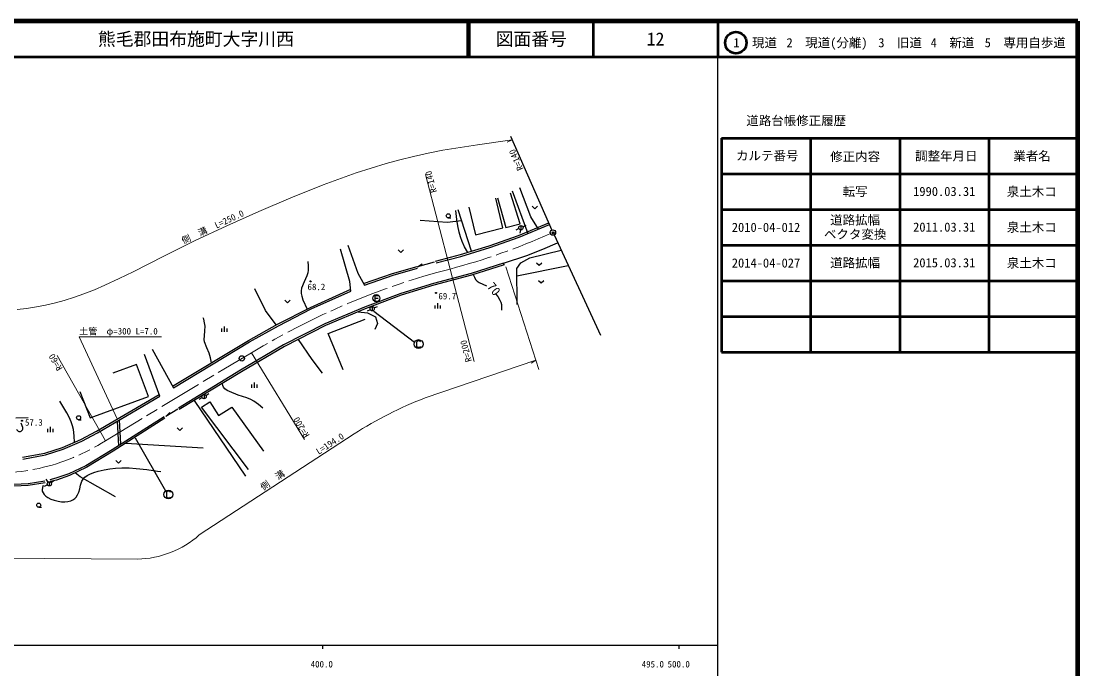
# Model space of a CAD drawing. Units: millimetres on the paper. Extents: x 40 to 680, y 20 to 380.
# Drawn here: x 383.5 to 680, y 198.4 to 380 of the extents above; entities that cross this region are included whole.
import ezdxf
from ezdxf.enums import TextEntityAlignment as Align

# ---------------------------------------------------------------- set-up
doc = ezdxf.new("R2010")
doc.units = ezdxf.units.MM
doc.header["$PDMODE"] = 32
doc.header["$PDSIZE"] = 0.5
doc.linetypes.add('CHAIN', pattern=[18.5, 12, -1.5, 3.5, -1.5])
for name, color, linetype, lineweight in [('M-BGD', 7, 'Continuous', 25), ('M-BGD-EXST', 7, 'Continuous', 25), ('M-BMK', 2, 'CHAIN', 13), ('M-BMK-OTRS', 5, 'Continuous', 25), ('M-BMK-SRVR', 3, 'Continuous', 25), ('M-STR-HTXT', 7, 'Continuous', 13), ('M-TTL', 2, 'Continuous', 140), ('M-TTL-BAND', 7, 'Continuous', 25), ('M-TTL-FRAM', 2, 'Continuous', 50), ('M-TTL-LINE', 7, 'Continuous', 50)]:
    doc.layers.add(name, color=color, linetype=linetype, lineweight=lineweight)
doc.layers.add('M-OTRS', color=6, linetype='Continuous')
doc.layers.add('M-TTL-TXT', color=7, linetype='Continuous')
doc.styles.add('ＭＳ ゴシック', font='')
doc.styles.get('ＭＳ ゴシック').set_extended_font_data('MS Gothic')

msp = doc.modelspace()

# ---------------------------------------------------------------- linework, layer by layer
at = {"layer": 'M-BGD'}
for p, q in [((521.275, 332.411), (525.661, 320.457)), ((526.473, 325.115), (523.373, 333.269)), ((518.613, 322.03), (516.66, 330.362)), ((517.148, 330.423), (519.498, 322.091)), ((523.496, 323.129), (520.78, 331.735)), ((505.721, 324.416), (505.446, 326.882)), ((509.835, 315.473), (506.068, 327.088)), ((509.091, 327.799), (511.014, 320.077)), ((526.906, 328.074), (527.656, 327.354)), ((527.656, 327.354), (528.406, 328.074)), ((503.054, 323.54), (495.424, 324.112)), ((507.076, 323.978), (503.054, 323.54)), ((503.329, 324.83), (504.079, 324.83)), ((505.985, 322.618), (505.721, 324.416)), ((523.014, 319.911), (531.52, 323.401)), ((528.62, 321.67), (526.473, 325.115)), ((506.35, 320.856), (505.985, 322.618)), ((506.729, 319.52), (506.35, 320.856)), ((511.014, 320.077), (518.613, 322.03)), ((519.498, 322.091), (523.496, 323.129)), ((523.164, 321.824), (522.25, 321.418)), ((523.193, 319.444), (531.722, 322.943)), ((523.594, 321.48), (523.398, 320.499)), ((523.712, 322.668), (523.712, 321.468)), ((524.254, 322.326), (525.157, 322.756)), ((507.215, 318.221), (506.729, 319.52)), ((507.933, 316.738), (507.215, 318.221)), ((514.834, 317.01), (523.014, 319.911)), ((514.991, 316.535), (523.193, 319.444)), ((529.914, 316.055), (534.033, 317.799)), ((475.757, 307.025), (473.14, 316.088)), ((475.151, 317.143), (477.925, 309.349)), ((489.277, 315.88), (490.027, 315.16)), ((490.027, 315.16), (490.777, 315.88)), ((499.774, 312.733), (506.744, 314.523)), ((506.744, 314.523), (514.834, 317.01)), ((506.88, 314.042), (514.991, 316.535)), ((508.816, 315.16), (507.933, 316.738)), ((525.374, 314.262), (529.914, 316.055)), ((526.218, 313.599), (534.994, 315.786)), ((463.934, 312.579), (464.051, 311.361)), ((464.051, 311.361), (464.057, 310.16)), ((499.373, 312.426), (494.737, 311.072)), ((494.737, 311.072), (496.059, 311.896)), ((499.899, 312.249), (506.88, 314.042)), ((518.839, 312.12), (509.761, 309.249)), ((518.99, 311.643), (509.901, 308.769)), ((518.839, 312.12), (525.374, 314.262)), ((518.99, 311.643), (518.839, 312.12)), ((522.587, 310.608), (523.716, 312.256)), ((522.605, 308.544), (537.006, 311.454)), ((523.716, 312.256), (526.218, 313.599)), ((528.052, 312.241), (528.802, 311.521)), ((528.802, 311.521), (529.552, 312.241)), ((463.693, 308.578), (462.904, 306.914)), ((463.943, 309.378), (463.693, 308.578)), ((464.057, 310.16), (463.943, 309.378)), ((477.925, 309.349), (479.791, 305.948)), ((479.547, 306.393), (487.7, 309.241)), ((479.791, 305.948), (487.851, 308.764)), ((487.7, 309.241), (494.57, 311.183)), ((487.851, 308.764), (494.706, 310.701)), ((509.761, 309.249), (499.175, 306.435)), ((509.901, 308.769), (499.313, 305.955)), ((510.336, 308.906), (510.651, 308.158)), ((522.678, 300.537), (522.587, 310.608)), ((462.904, 306.914), (462.161, 305.082)), ((476.035, 304.278), (475.757, 307.025)), ((499.175, 306.435), (489.995, 303.581)), ((499.313, 305.955), (490.157, 303.108)), ((510.651, 308.158), (511.022, 307.545)), ((511.022, 307.545), (511.416, 307.125)), ((511.416, 307.125), (512.049, 306.662)), ((512.049, 306.662), (514.08, 305.75)), ((528.625, 307.293), (529.375, 306.573)), ((529.375, 306.573), (530.125, 307.293)), ((452.061, 298.845), (449.013, 304.904)), ((462.161, 305.082), (462.056, 304.35)), ((462.056, 304.35), (462.08, 303.595)), ((462.08, 303.595), (462.216, 302.831)), ((462.216, 302.831), (462.513, 301.866)), ((464.642, 299.737), (475.982, 304.802)), ((464.858, 299.286), (476.035, 304.278)), ((489.995, 303.581), (479.852, 299.82)), ((490.157, 303.108), (480.037, 299.355)), ((482.744, 303.063), (482.744, 301.543)), ((482.744, 303.063), (483.664, 303.063)), ((516.579, 303.555), (517.212, 302.74)), ((517.212, 302.74), (517.849, 301.721)), ((455.458, 295.032), (464.642, 299.737)), ((457.446, 301.709), (458.196, 300.989)), ((458.196, 300.989), (458.946, 301.709)), ((462.513, 301.866), (463.711, 299.26)), ((479.852, 299.82), (468.709, 295.106)), ((481.986, 299.958), (481.986, 298.758)), ((482.533, 299.605), (483.445, 300.015)), ((482.744, 302.343), (483.624, 302.343)), ((499.607, 300.283), (499.607, 299.383)), ((500.357, 300.883), (500.357, 299.383)), ((501.107, 300.283), (501.107, 299.383)), ((517.849, 301.721), (518.074, 301.18)), ((518.074, 301.18), (518.231, 300.511)), ((518.231, 300.511), (518.317, 298.921)), ((434.717, 296.381), (434.588, 296.84)), ((455.042, 294.8), (452.061, 298.845)), ((455.694, 294.592), (464.858, 299.286)), ((480.037, 299.355), (468.921, 294.652)), ((478.011, 298.498), (480.671, 298.234)), ((481.452, 299.084), (480.563, 298.626)), ((480.671, 298.234), (482.881, 297.09)), ((482.881, 297.09), (483.491, 295.223)), ((434.959, 295.406), (434.717, 296.381)), ((435.101, 294.419), (434.959, 295.406)), ((435.068, 293.152), (435.101, 294.419)), ((439.714, 293.794), (439.714, 292.894)), ((440.464, 294.394), (440.464, 292.894)), ((441.214, 293.794), (441.214, 292.894)), ((447.321, 290.479), (455.458, 295.032)), ((447.572, 290.047), (455.694, 294.592)), ((468.709, 295.106), (457.137, 289.198)), ((468.921, 294.652), (457.377, 288.76)), ((469.674, 292.362), (480.022, 296.415)), ((483.491, 295.223), (482.729, 293.508)), ((434.885, 290.751), (434.914, 291.742)), ((434.964, 290.109), (434.885, 290.751)), ((434.914, 291.742), (435.068, 293.152)), ((461.196, 290.709), (465.017, 285.136)), ((473.823, 282.252), (469.674, 292.362)), ((420.251, 288.029), (426.199, 277.159)), ((425.959, 277.598), (447.321, 290.479)), ((426.199, 277.159), (447.572, 290.047)), ((435.554, 288.423), (434.964, 290.109)), ((436.211, 286.923), (435.554, 288.423)), ((457.137, 289.198), (445.037, 282.099)), ((457.377, 288.76), (445.294, 281.67)), ((422.432, 274.823), (418.105, 286.539)), ((436.628, 285.583), (436.211, 286.923)), ((436.94, 284.22), (436.628, 285.583)), ((465.017, 285.136), (467.923, 281.277)), ((415.899, 283.678), (409.223, 281.294)), ((419.178, 274.737), (415.899, 283.678)), ((445.037, 282.099), (427.598, 271.476)), ((445.294, 281.67), (427.858, 271.049)), ((399.924, 276.167), (402.845, 268.776)), ((440.096, 277.79), (439.965, 278.424)), ((440.263, 277.374), (440.096, 277.79)), ((440.627, 276.918), (440.263, 277.374)), ((441.293, 276.437), (440.627, 276.918)), ((441.936, 276.099), (441.293, 276.437)), ((444.416, 275.141), (441.936, 276.099)), ((448.156, 278.076), (448.156, 277.176)), ((448.906, 278.676), (448.906, 277.176)), ((449.656, 278.076), (449.656, 277.176)), ((396.314, 270.188), (394.34, 273.381)), ((402.845, 268.776), (419.178, 274.737)), ((404.675, 265.026), (422.256, 275.299)), ((404.92, 264.59), (422.432, 274.823)), ((432.004, 273.574), (446.403, 252.359)), ((434.279, 274.411), (433.403, 273.929)), ((434.064, 271.791), (436.448, 273.281)), ((434.804, 275.301), (434.804, 274.101)), ((435.304, 275.034), (436.136, 275.588)), ((436.448, 273.281), (438.892, 269.407)), ((446.855, 274.32), (444.416, 275.141)), ((447.927, 273.854), (446.855, 274.32)), ((448.742, 273.402), (447.927, 273.854)), ((450.048, 272.488), (448.742, 273.402)), ((396.963, 268.942), (396.314, 270.188)), ((427.454, 271.185), (424.121, 269.102)), ((424.121, 269.102), (425.17, 270.253)), ((447.237, 254.266), (434.064, 271.791)), ((438.892, 269.407), (442.588, 271.791)), ((442.588, 271.791), (451.469, 259.392)), ((451.311, 271.471), (450.048, 272.488)), ((382.015, 268.715), (385.472, 268.805)), ((383.915, 266.06), (383.488, 267.252)), ((397.512, 267.667), (396.963, 268.942)), ((397.883, 266.545), (397.512, 267.667)), ((399.603, 268.209), (400.353, 268.209)), ((423.576, 269.064), (409.032, 259.813)), ((423.844, 268.642), (409.296, 259.388)), ((410.423, 267.806), (410.813, 260.946)), ((411.49, 261.376), (411.077, 268.188)), ((390.906, 265.644), (390.906, 264.744)), ((391.656, 266.244), (391.656, 264.744)), ((392.406, 265.644), (392.406, 264.744)), ((398.131, 265.471), (397.883, 266.545)), ((398.354, 263.691), (398.131, 265.471)), ((400.267, 262.656), (404.675, 265.026)), ((400.485, 262.205), (404.92, 264.59)), ((427.264, 265.962), (428.014, 265.242)), ((428.014, 265.242), (428.764, 265.962)), ((395.111, 260.433), (400.267, 262.656)), ((395.287, 259.964), (400.485, 262.205)), ((398.46, 261.877), (398.354, 263.691)), ((412.857, 261.653), (434.597, 260.3)), ((383.871, 257.693), (390.158, 258.829)), ((383.96, 257.201), (390.28, 258.343)), ((390.158, 258.829), (395.111, 260.433)), ((390.28, 258.343), (395.287, 259.964)), ((409.032, 259.813), (401.684, 255.315)), ((409.296, 259.388), (401.923, 254.875)), ((401.684, 255.315), (396.841, 253.005)), ((410.068, 256.777), (410.818, 256.057)), ((410.818, 256.057), (411.568, 256.777)), ((396.841, 253.005), (393.224, 251.788)), ((397.029, 252.541), (393.363, 251.307)), ((401.923, 254.875), (397.029, 252.541)), ((400.086, 252.204), (398.647, 253.313)), ((409.964, 246.625), (400.086, 252.204)), ((400.864, 251.509), (401.38, 252.077)), ((401.38, 252.077), (402.012, 252.552)), ((402.012, 252.552), (402.732, 252.946)), ((402.732, 252.946), (403.914, 253.421)), ((403.914, 253.421), (405.12, 253.792)), ((405.12, 253.792), (406.748, 254.183)), ((406.748, 254.183), (408.367, 254.46)), ((408.367, 254.46), (409.979, 254.632)), ((409.979, 254.632), (411.785, 254.717)), ((411.785, 254.717), (413.783, 254.694)), ((413.783, 254.694), (415.773, 254.57)), ((415.773, 254.57), (418.749, 254.244)), ((418.749, 254.244), (421.718, 253.818)), ((421.718, 253.818), (422.668, 253.672)), ((385.418, 250.265), (379.436, 249.991)), ((385.468, 249.767), (379.444, 249.491)), ((390.118, 250.998), (385.418, 250.265)), ((390.195, 250.504), (385.468, 249.767)), ((389.48, 249.216), (389.377, 248.546)), ((389.681, 249.802), (389.48, 249.216)), ((390.855, 249.972), (389.958, 249.53)), ((391.064, 250.739), (390.515, 251.575)), ((391.393, 250.837), (391.393, 249.637)), ((393.224, 251.788), (391.495, 251.37)), ((393.363, 251.307), (391.613, 250.884)), ((391.875, 250.594), (392.679, 251.189)), ((399.913, 248.856), (400.159, 249.869)), ((400.159, 249.869), (400.562, 251.003)), ((400.562, 251.003), (400.864, 251.509)), ((389.377, 248.546), (389.422, 248.191)), ((389.422, 248.191), (389.621, 247.688)), ((389.621, 247.688), (389.959, 247.224)), ((389.959, 247.224), (390.414, 246.802)), ((390.414, 246.802), (390.964, 246.423)), ((390.964, 246.423), (391.809, 245.991)), ((397.952, 245.728), (398.569, 246.144)), ((398.569, 246.144), (398.949, 246.54)), ((398.949, 246.54), (399.339, 247.132)), ((399.339, 247.132), (399.641, 247.863)), ((399.641, 247.863), (399.913, 248.856)), ((388.413, 243.693), (389.163, 243.693)), ((391.809, 245.991), (392.734, 245.647)), ((392.734, 245.647), (393.91, 245.353)), ((393.91, 245.353), (394.854, 245.227)), ((394.854, 245.227), (395.767, 245.205)), ((395.767, 245.205), (396.629, 245.293)), ((396.629, 245.293), (397.419, 245.497)), ((397.419, 245.497), (397.952, 245.728))]:
    msp.add_line(p, q, dxfattribs=at)
for centre, radius in [((503.329, 325.4), 0.57), ((523.712, 322.068), 0.6), ((464.694, 307.021), 0.15), ((464.694, 307.021), 0.09), ((464.694, 307.021), 0.03), ((483.144, 302.343), 1), ((499.904, 303.791), 0.15), ((499.904, 303.791), 0.09), ((499.904, 303.791), 0.03), ((481.986, 299.358), 0.6), ((434.804, 274.701), 0.6), ((383.737, 267.943), 0.15), ((383.737, 267.943), 0.09), ((383.737, 267.943), 0.03), ((399.603, 268.779), 0.57), ((391.393, 250.237), 0.6), ((388.413, 244.263), 0.57)]:
    msp.add_circle(centre, radius, dxfattribs=at)
msp.add_arc((383.069, 265.809), 0.883, 196.47688, 16.47688, dxfattribs=at)
at = {"layer": 'M-BGD-EXST'}
for p, q in [((482.46, 298.666), (493.853, 289.942)), ((494.604, 290.176), (494.454, 289.976)), ((494.454, 289.976), (494.454, 288.876)), ((494.454, 288.876), (494.604, 288.676)), ((494.804, 290.326), (494.604, 290.176)), ((494.604, 288.676), (494.804, 288.526)), ((495.254, 290.326), (494.804, 290.326)), ((494.804, 288.526), (495.254, 288.526)), ((495.454, 290.176), (495.254, 290.326)), ((495.254, 288.526), (495.454, 288.626)), ((495.554, 290.026), (495.454, 290.176)), ((495.454, 288.626), (495.554, 288.776)), ((415.455, 263.162), (424.039, 248.246)), ((424.412, 248.002), (424.262, 247.802)), ((424.262, 247.802), (424.262, 246.702)), ((424.262, 246.702), (424.412, 246.502)), ((424.612, 248.152), (424.412, 248.002)), ((424.412, 246.502), (424.612, 246.352)), ((425.062, 248.152), (424.612, 248.152)), ((424.612, 246.352), (425.062, 246.352)), ((425.262, 248.002), (425.062, 248.152)), ((425.062, 246.352), (425.262, 246.452)), ((425.362, 247.852), (425.262, 248.002)), ((425.262, 246.452), (425.362, 246.602))]:
    msp.add_line(p, q, dxfattribs=at)
for centre in [(495.004, 289.426), (424.812, 247.252)]:
    msp.add_circle(centre, 1.25, dxfattribs=at)
at = {"layer": 'M-BMK'}
for p, q in [((440.375, 282.431), (448.097, 287.003)), ((407.137, 262.341), (440.372, 282.434))]:
    msp.add_line(p, q, dxfattribs=at)
for centre, radius, start, end in [((455.432, 492.982), 188.806, 284.85568, 293.93131), ((556.063, 108.63), 208.503, 104.50537, 121.18576), ((376.302, 310.151), 56.891, 262.00679, 302.82022)]:
    msp.add_arc(centre, radius, start, end, dxfattribs=at)
at = {"layer": 'M-BMK-OTRS'}
for p, q in [((520.788, 347.76), (532.402, 321.399)), ((533.02, 320.032), (546.082, 291.922))]:
    msp.add_line(p, q, dxfattribs=at)
at = {"layer": 'M-BMK-SRVR'}
for centre, radius in [((532.704, 320.713), 0.75), ((532.704, 320.713), 0.03), ((445.405, 285.414), 0.75), ((445.405, 285.414), 0.03)]:
    msp.add_circle(centre, radius, dxfattribs=at)
at = {"layer": 'M-OTRS'}
msp.add_point((532.782, 320.619), dxfattribs=at)
at = {"layer": 'M-STR-HTXT'}
for p, q in [((511.533, 345.343), (501.857, 343.773)), ((521.26, 346.688), (511.533, 345.343)), ((521.26, 346.688), (519.838, 346.052)), ((489.741, 341.115), (485.886, 340.059)), ((493.618, 342.075), (489.741, 341.115)), ((497.739, 342.977), (493.618, 342.075)), ((501.857, 343.773), (497.739, 342.977)), ((481.673, 338.793), (477.485, 337.43)), ((485.886, 340.059), (481.673, 338.793)), ((477.485, 337.43), (468.245, 334.096)), ((503.839, 310.487), (496.932, 337.013)), ((468.245, 334.096), (459.118, 330.445)), ((459.118, 330.445), (450.151, 326.622)), ((450.151, 326.622), (441.213, 322.641)), ((441.213, 322.641), (432.349, 318.495)), ((432.349, 318.495), (423.546, 314.137)), ((423.546, 314.137), (414.961, 309.739)), ((414.961, 309.739), (411.008, 307.787)), ((510.587, 284.57), (503.839, 310.487)), ((519.496, 311.076), (528.753, 282.289)), ((407.015, 305.933), (404.075, 304.671)), ((411.008, 307.787), (407.015, 305.933)), ((398.456, 302.57), (395.605, 301.68)), ((401.098, 303.503), (398.456, 302.57)), ((404.075, 304.671), (401.098, 303.503)), ((387.757, 299.87), (384.964, 299.453)), ((390.333, 300.36), (387.757, 299.87)), ((393.082, 300.994), (390.333, 300.36)), ((395.605, 301.68), (393.082, 300.994)), ((384.964, 299.453), (382.36, 299.17)), ((399.797, 291.496), (422.9, 291.496)), ((410.392, 268.444), (399.797, 291.496)), ((393.559, 286.218), (407.137, 262.341)), ((448.097, 287.003), (462.998, 262.699)), ((527.906, 284.923), (496.812, 274.354)), ((527.906, 284.923), (526.624, 284.038)), ((433.479, 235.92), (476.936, 264.256)), ((339.857, 229.649), (416.129, 229.135))]:
    msp.add_line(p, q, dxfattribs=at)
for centre, radius, start, end in [((537.84, 168.991), 113.069, 111.27588, 122.59146), ((415.623, 256.007), 26.876, 271.07842, 311.63557)]:
    msp.add_arc(centre, radius, start, end, dxfattribs=at)
at = {"layer": 'M-TTL'}
for p, q in [((680, 380), (40, 380)), ((680, 20), (680, 380))]:
    msp.add_line(p, q, dxfattribs=at)
at = {"layer": 'M-TTL-BAND'}
for p, q in [((579, 20), (579, 370)), ((40, 205), (579, 205)), ((468, 205), (468, 204)), ((568, 205), (568, 204))]:
    msp.add_line(p, q, dxfattribs=at)
at = {"layer": 'M-TTL-FRAM'}
for p, q in [((580, 347.197), (580, 287.197)), ((580, 347.197), (680, 347.197)), ((580, 287.197), (680, 287.197))]:
    msp.add_line(p, q, dxfattribs=at)
at = {"layer": 'M-TTL-LINE'}
for p, q in [((508.747, 380), (508.747, 370)), ((509.247, 380), (509.247, 370)), ((543.997, 380), (543.997, 370)), ((579, 380), (579, 370)), ((40, 370), (680, 370)), ((605, 347.197), (605, 287.197)), ((630, 347.197), (630, 287.197)), ((655, 347.197), (655, 287.197)), ((580, 337.197), (680, 337.197)), ((580, 327.197), (680, 327.197)), ((580, 317.197), (680, 317.197)), ((580, 307.197), (680, 307.197)), ((580, 297.197), (680, 297.197))]:
    msp.add_line(p, q, dxfattribs=at)
msp.add_circle((584.031, 373.958), 3, dxfattribs=at)

# ---------------------------------------------------------------- texts
at = {"layer": 'M-BGD', "style": 'ＭＳ ゴシック'}
for s, p in [('68.2', (463.843, 304.01)), ('69.7', (500.575, 301.425)), ('57.3', (384.561, 266.004))]:
    msp.add_text(s, height=1.833, dxfattribs=at).set_placement(p, align=Align.BOTTOM_LEFT)
msp.add_text('70', height=2.566, rotation=309, dxfattribs=at).set_placement((513.456, 304.978), align=Align.BOTTOM_LEFT)
at = {"layer": 'M-STR-HTXT', "style": 'ＭＳ ゴシック'}
for s, rotation, p in [('R=140', 114, (524.974, 338.81)), ('R=140', 105, (500.692, 332.289)), ('側\u3000溝\u3000L=250.0', 25, (429.227, 316.953)), ('R=200', 105, (510.522, 284.838)), ('R=60', 121, (395.687, 282.941)), ('R=200', 121, (464.964, 264.155)), ('L=194.0', 33, (467.267, 257.893)), ('側\u3000溝', 35, (451.705, 247.848))]:
    msp.add_text(s, height=1.833, rotation=rotation, dxfattribs=at).set_placement(p, align=Align.BOTTOM_LEFT)
msp.add_text('土管\u3000φ=300 L=7.0', height=1.833, dxfattribs=at).set_placement((399.746, 291.574), align=Align.BOTTOM_LEFT)
at = {"layer": 'M-TTL-BAND', "style": 'ＭＳ ゴシック'}
for s, p in [('400.0', (467.844, 198.195)), ('495.0', (560.734, 198.195)), ('500.0', (568, 198.195))]:
    msp.add_text(s, height=1.833, dxfattribs=at).set_placement(p, align=Align.BOTTOM_CENTER)
at = {"layer": 'M-TTL-TXT', "style": 'ＭＳ ゴシック'}
msp.add_text('熊毛郡田布施町大字川西', height=3.666, dxfattribs=at).set_placement((405.024, 375), align=Align.MIDDLE_LEFT)
for s, height, p in [('図面番号', 3.666, (526.622, 375)), ('12', 3.666, (561.497, 375)), ('1\u3000現道', 2.566, (589.448, 373.958)), ('2\u3000現道(分離)', 2.566, (609.619, 373.958)), ('3\u3000旧道', 2.566, (630.121, 373.958)), ('4\u3000新道', 2.566, (644.824, 373.958)), ('5\u3000専用自歩道', 2.566, (665.228, 373.958)), ('道路台帳修正履歴', 2.566, (600.968, 352.113)), ('カルテ番号', 2.566, (592.839, 342.277)), ('修正内容', 2.566, (617.509, 342.023)), ('調整年月日', 2.566, (643.089, 342.197)), ('業者名', 2.566, (667.134, 342.197)), ('転写', 2.566, (617.5, 332.245)), ('1990.03.31', 2.566, (642.5, 332.245)), ('泉土木コ', 2.566, (667.077, 332.189)), ('2010-04-012', 2.566, (592.5, 322.189)), ('道路拡幅', 2.566, (617.5, 324.245)), ('2011.03.31', 2.566, (642.5, 322.245)), ('泉土木コ', 2.566, (667.077, 322.189)), ('ベクタ変換', 2.566, (617.5, 320.245)), ('2014-04-027', 2.566, (592.5, 312.189)), ('道路拡幅', 2.566, (617.5, 312.245)), ('2015.03.31', 2.566, (642.5, 312.245)), ('泉土木コ', 2.566, (667.077, 312.189))]:
    msp.add_text(s, height=height, dxfattribs=at).set_placement(p, align=Align.MIDDLE_CENTER)

doc.saveas('drawing.dxf')
